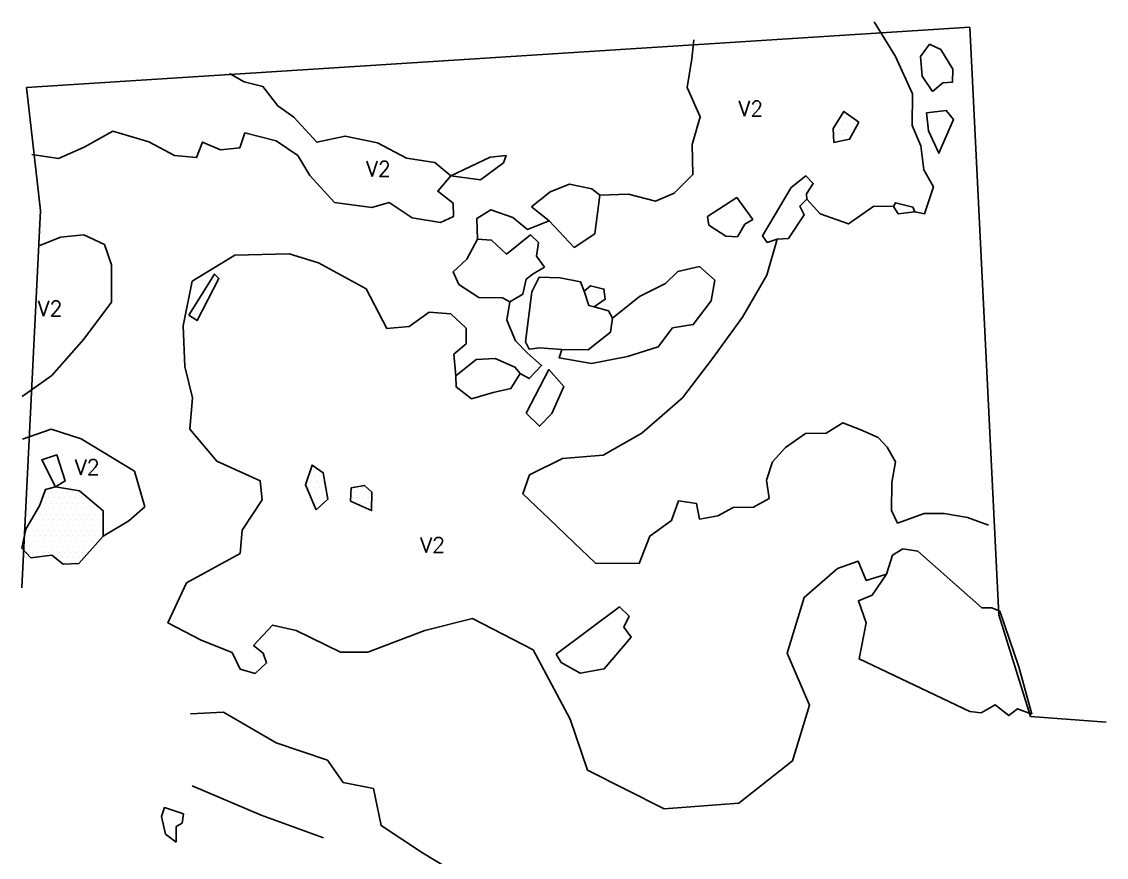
# Model space of a CAD drawing. Header units: metres. Extents: x -4.39 to -1.89, y -15.61 to -12.1.
# Drawn here: x -4.387 to -1.885, y -14.029 to -12.102 of the extents above; entities that cross this region are included whole.
import ezdxf

# ---------------------------------------------------------------- set-up
doc = ezdxf.new("R2010")
doc.units = ezdxf.units.M
doc.header["$LTSCALE"] = 25
doc.header["$MEASUREMENT"] = 0
doc.linetypes.add('STRICHPUNKTX2', pattern=[2, 1, -0.5, 0, -0.5])
doc.layers.get('0').update_dxf_attribs({"linetype": 'CONTINUOUS'})
for name, color, linetype in [('BEFUND', 1, 'CONTINUOUS'), ('BEFUNDSCHRAFF', 1, 'CONTINUOUS'), ('GRABUNGSGRENZE', 3, 'STRICHPUNKTX2'), ('STEINE', 4, 'CONTINUOUS'), ('STEINESCHRAFF', 4, 'CONTINUOUS')]:
    doc.layers.add(name, color=color, linetype=linetype)
doc.styles.get("Standard").update_dxf_attribs({"font": 'txt.shx'})

# ---------------------------------------------------------------- blocks, each defined once
blk = doc.blocks.new('*X5')
at = {"color": 0}
for p, q in [((-372.5, -1315), (-372.5, -1315)), ((-371.875, -1313.75), (-371.875, -1313.75)), ((-371.25, -1315), (-371.25, -1315)), ((-370.625, -1313.75), (-370.625, -1313.75)), ((-370, -1315), (-370, -1315)), ((-372.5, -1317.5), (-372.5, -1317.5)), ((-371.875, -1316.25), (-371.875, -1316.25)), ((-371.25, -1317.5), (-371.25, -1317.5)), ((-370.625, -1316.25), (-370.625, -1316.25)), ((-370, -1317.5), (-370, -1317.5)), ((-369.375, -1316.25), (-369.375, -1316.25)), ((-368.75, -1317.5), (-368.75, -1317.5)), ((-361.25, -1317.5), (-361.25, -1317.5)), ((-360, -1317.5), (-360, -1317.5)), ((-433.75, -1320), (-433.75, -1320)), ((-433.125, -1318.75), (-433.125, -1318.75)), ((-432.5, -1320), (-432.5, -1320)), ((-431.875, -1318.75), (-431.875, -1318.75)), ((-431.25, -1320), (-431.25, -1320)), ((-430.625, -1318.75), (-430.625, -1318.75)), ((-430, -1320), (-430, -1320)), ((-429.375, -1318.75), (-429.375, -1318.75)), ((-428.75, -1320), (-428.75, -1320)), ((-428.125, -1318.75), (-428.125, -1318.75)), ((-427.5, -1320), (-427.5, -1320)), ((-426.875, -1318.75), (-426.875, -1318.75)), ((-426.25, -1320), (-426.25, -1320)), ((-425.625, -1318.75), (-425.625, -1318.75)), ((-425, -1320), (-425, -1320)), ((-423.75, -1320), (-423.75, -1320)), ((-371.875, -1318.75), (-371.875, -1318.75)), ((-371.25, -1320), (-371.25, -1320)), ((-370.625, -1318.75), (-370.625, -1318.75)), ((-370, -1320), (-370, -1320)), ((-369.375, -1318.75), (-369.375, -1318.75)), ((-368.75, -1320), (-368.75, -1320)), ((-362.5, -1320), (-362.5, -1320)), ((-361.875, -1318.75), (-361.875, -1318.75)), ((-361.25, -1320), (-361.25, -1320)), ((-360.625, -1318.75), (-360.625, -1318.75)), ((-360, -1320), (-360, -1320)), ((-359.375, -1318.75), (-359.375, -1318.75)), ((-358.75, -1320), (-358.75, -1320)), ((-358.125, -1318.75), (-358.125, -1318.75)), ((-434.375, -1321.25), (-434.375, -1321.25)), ((-433.75, -1322.5), (-433.75, -1322.5)), ((-433.125, -1321.25), (-433.125, -1321.25)), ((-432.5, -1322.5), (-432.5, -1322.5)), ((-431.875, -1321.25), (-431.875, -1321.25)), ((-431.25, -1322.5), (-431.25, -1322.5)), ((-430.625, -1321.25), (-430.625, -1321.25)), ((-430, -1322.5), (-430, -1322.5)), ((-429.375, -1321.25), (-429.375, -1321.25)), ((-428.75, -1322.5), (-428.75, -1322.5)), ((-428.125, -1321.25), (-428.125, -1321.25)), ((-427.5, -1322.5), (-427.5, -1322.5)), ((-426.875, -1321.25), (-426.875, -1321.25)), ((-426.25, -1322.5), (-426.25, -1322.5)), ((-425.625, -1321.25), (-425.625, -1321.25)), ((-425, -1322.5), (-425, -1322.5)), ((-424.375, -1321.25), (-424.375, -1321.25)), ((-423.75, -1322.5), (-423.75, -1322.5)), ((-423.125, -1321.25), (-423.125, -1321.25)), ((-422.5, -1322.5), (-422.5, -1322.5)), ((-421.25, -1322.5), (-421.25, -1322.5)), ((-370.625, -1321.25), (-370.625, -1321.25)), ((-369.375, -1321.25), (-369.375, -1321.25)), ((-360.625, -1321.25), (-360.625, -1321.25)), ((-359.375, -1321.25), (-359.375, -1321.25)), ((-358.75, -1322.5), (-358.75, -1322.5)), ((-358.125, -1321.25), (-358.125, -1321.25)), ((-436.25, -1325), (-436.25, -1325)), ((-435.625, -1323.75), (-435.625, -1323.75)), ((-435, -1325), (-435, -1325)), ((-434.375, -1323.75), (-434.375, -1323.75)), ((-433.75, -1325), (-433.75, -1325)), ((-433.125, -1323.75), (-433.125, -1323.75)), ((-432.5, -1325), (-432.5, -1325)), ((-431.875, -1323.75), (-431.875, -1323.75)), ((-431.25, -1325), (-431.25, -1325)), ((-430.625, -1323.75), (-430.625, -1323.75)), ((-430, -1325), (-430, -1325)), ((-429.375, -1323.75), (-429.375, -1323.75)), ((-428.75, -1325), (-428.75, -1325)), ((-428.125, -1323.75), (-428.125, -1323.75)), ((-427.5, -1325), (-427.5, -1325)), ((-426.875, -1323.75), (-426.875, -1323.75)), ((-426.25, -1325), (-426.25, -1325)), ((-425.625, -1323.75), (-425.625, -1323.75)), ((-425, -1325), (-425, -1325)), ((-424.375, -1323.75), (-424.375, -1323.75)), ((-423.75, -1325), (-423.75, -1325)), ((-423.125, -1323.75), (-423.125, -1323.75)), ((-422.5, -1325), (-422.5, -1325)), ((-421.875, -1323.75), (-421.875, -1323.75)), ((-421.25, -1325), (-421.25, -1325)), ((-420.625, -1323.75), (-420.625, -1323.75)), ((-420, -1325), (-420, -1325)), ((-437.5, -1327.5), (-437.5, -1327.5)), ((-436.875, -1326.25), (-436.875, -1326.25)), ((-436.25, -1327.5), (-436.25, -1327.5)), ((-435.625, -1326.25), (-435.625, -1326.25)), ((-435, -1327.5), (-435, -1327.5)), ((-434.375, -1326.25), (-434.375, -1326.25)), ((-433.75, -1327.5), (-433.75, -1327.5)), ((-433.125, -1326.25), (-433.125, -1326.25)), ((-432.5, -1327.5), (-432.5, -1327.5)), ((-431.875, -1326.25), (-431.875, -1326.25)), ((-431.25, -1327.5), (-431.25, -1327.5)), ((-430.625, -1326.25), (-430.625, -1326.25)), ((-430, -1327.5), (-430, -1327.5)), ((-429.375, -1326.25), (-429.375, -1326.25)), ((-428.75, -1327.5), (-428.75, -1327.5)), ((-428.125, -1326.25), (-428.125, -1326.25)), ((-427.5, -1327.5), (-427.5, -1327.5)), ((-426.875, -1326.25), (-426.875, -1326.25)), ((-426.25, -1327.5), (-426.25, -1327.5)), ((-425.625, -1326.25), (-425.625, -1326.25)), ((-425, -1327.5), (-425, -1327.5)), ((-424.375, -1326.25), (-424.375, -1326.25)), ((-423.75, -1327.5), (-423.75, -1327.5)), ((-423.125, -1326.25), (-423.125, -1326.25)), ((-422.5, -1327.5), (-422.5, -1327.5)), ((-421.875, -1326.25), (-421.875, -1326.25)), ((-421.25, -1327.5), (-421.25, -1327.5)), ((-420.625, -1326.25), (-420.625, -1326.25)), ((-420, -1327.5), (-420, -1327.5)), ((-437.5, -1330), (-437.5, -1330)), ((-436.875, -1328.75), (-436.875, -1328.75)), ((-436.25, -1330), (-436.25, -1330)), ((-435.625, -1328.75), (-435.625, -1328.75)), ((-435, -1330), (-435, -1330)), ((-434.375, -1328.75), (-434.375, -1328.75)), ((-433.75, -1330), (-433.75, -1330)), ((-433.125, -1328.75), (-433.125, -1328.75)), ((-432.5, -1330), (-432.5, -1330)), ((-431.875, -1328.75), (-431.875, -1328.75)), ((-431.25, -1330), (-431.25, -1330)), ((-430.625, -1328.75), (-430.625, -1328.75)), ((-430, -1330), (-430, -1330)), ((-429.375, -1328.75), (-429.375, -1328.75)), ((-428.75, -1330), (-428.75, -1330)), ((-428.125, -1328.75), (-428.125, -1328.75)), ((-427.5, -1330), (-427.5, -1330)), ((-426.875, -1328.75), (-426.875, -1328.75)), ((-426.25, -1330), (-426.25, -1330)), ((-425.625, -1328.75), (-425.625, -1328.75)), ((-425, -1330), (-425, -1330)), ((-424.375, -1328.75), (-424.375, -1328.75)), ((-423.75, -1330), (-423.75, -1330)), ((-423.125, -1328.75), (-423.125, -1328.75)), ((-422.5, -1330), (-422.5, -1330)), ((-421.875, -1328.75), (-421.875, -1328.75)), ((-421.25, -1330), (-421.25, -1330)), ((-420.625, -1328.75), (-420.625, -1328.75)), ((-438.125, -1331.25), (-438.125, -1331.25)), ((-437.5, -1332.5), (-437.5, -1332.5)), ((-436.875, -1331.25), (-436.875, -1331.25)), ((-436.25, -1332.5), (-436.25, -1332.5)), ((-435.625, -1331.25), (-435.625, -1331.25)), ((-435, -1332.5), (-435, -1332.5)), ((-434.375, -1331.25), (-434.375, -1331.25)), ((-433.75, -1332.5), (-433.75, -1332.5)), ((-433.125, -1331.25), (-433.125, -1331.25)), ((-432.5, -1332.5), (-432.5, -1332.5)), ((-431.875, -1331.25), (-431.875, -1331.25)), ((-431.25, -1332.5), (-431.25, -1332.5)), ((-430.625, -1331.25), (-430.625, -1331.25)), ((-430, -1332.5), (-430, -1332.5)), ((-429.375, -1331.25), (-429.375, -1331.25)), ((-428.75, -1332.5), (-428.75, -1332.5)), ((-428.125, -1331.25), (-428.125, -1331.25)), ((-427.5, -1332.5), (-427.5, -1332.5)), ((-426.875, -1331.25), (-426.875, -1331.25)), ((-426.25, -1332.5), (-426.25, -1332.5)), ((-425.625, -1331.25), (-425.625, -1331.25)), ((-425, -1332.5), (-425, -1332.5)), ((-424.375, -1331.25), (-424.375, -1331.25)), ((-423.75, -1332.5), (-423.75, -1332.5)), ((-423.125, -1331.25), (-423.125, -1331.25)), ((-430.625, -1333.75), (-430.625, -1333.75)), ((-429.375, -1333.75), (-429.375, -1333.75)), ((-428.75, -1335), (-428.75, -1335)), ((-428.125, -1333.75), (-428.125, -1333.75)), ((-427.5, -1335), (-427.5, -1335)), ((-426.875, -1333.75), (-426.875, -1333.75)), ((-426.25, -1335), (-426.25, -1335)), ((-425.625, -1333.75), (-425.625, -1333.75)), ((-424.375, -1333.75), (-424.375, -1333.75)), ((-397.5, -1440), (-397.5, -1440)), ((-396.25, -1440), (-396.25, -1440)), ((-395, -1440), (-395, -1440)), ((-390, -1440), (-390, -1440)), ((-389.375, -1438.75), (-389.375, -1438.75)), ((-388.75, -1440), (-388.75, -1440)), ((-397.5, -1442.5), (-397.5, -1442.5)), ((-396.875, -1441.25), (-396.875, -1441.25)), ((-396.25, -1442.5), (-396.25, -1442.5)), ((-395.625, -1441.25), (-395.625, -1441.25)), ((-395, -1442.5), (-395, -1442.5)), ((-393.75, -1442.5), (-393.75, -1442.5)), ((-392.5, -1442.5), (-392.5, -1442.5)), ((-390.625, -1441.25), (-390.625, -1441.25)), ((-390, -1442.5), (-390, -1442.5)), ((-389.375, -1441.25), (-389.375, -1441.25)), ((-388.75, -1442.5), (-388.75, -1442.5)), ((-388.125, -1441.25), (-388.125, -1441.25)), ((-387.5, -1442.5), (-387.5, -1442.5)), ((-386.25, -1442.5), (-386.25, -1442.5)), ((-396.875, -1443.75), (-396.875, -1443.75)), ((-395.625, -1443.75), (-395.625, -1443.75)), ((-394.375, -1443.75), (-394.375, -1443.75)), ((-389.375, -1443.75), (-389.375, -1443.75)), ((-388.125, -1443.75), (-388.125, -1443.75)), ((-396.875, -1446.25), (-396.875, -1446.25)), ((-395.625, -1446.25), (-395.625, -1446.25)), ((-395, -1447.5), (-395, -1447.5)), ((-394.375, -1446.25), (-394.375, -1446.25)), ((-393.75, -1447.5), (-393.75, -1447.5)), ((-393.125, -1446.25), (-393.125, -1446.25)), ((-392.5, -1447.5), (-392.5, -1447.5)), ((-391.875, -1446.25), (-391.875, -1446.25)), ((-391.25, -1447.5), (-391.25, -1447.5)), ((-390.625, -1446.25), (-390.625, -1446.25)), ((-389.375, -1446.25), (-389.375, -1446.25)), ((-388.75, -1447.5), (-388.75, -1447.5)), ((-387.5, -1447.5), (-387.5, -1447.5)), ((-386.25, -1447.5), (-386.25, -1447.5)), ((-385, -1447.5), (-385, -1447.5)), ((-393.125, -1448.75), (-393.125, -1448.75)), ((-388.125, -1448.75), (-388.125, -1448.75)), ((-386.875, -1448.75), (-386.875, -1448.75)), ((-386.25, -1450), (-386.25, -1450)), ((-385.625, -1448.75), (-385.625, -1448.75))]:
    blk.add_line(p, q, dxfattribs=at)
blk = doc.blocks.new('*X6')
at = {"color": 0}
for p, q in [((-250, -1232.5), (-250, -1232.5)), ((-248.75, -1232.5), (-248.75, -1232.5)), ((-247.5, -1232.5), (-247.5, -1232.5)), ((-251.25, -1235), (-251.25, -1235)), ((-250.625, -1233.75), (-250.625, -1233.75)), ((-250, -1235), (-250, -1235)), ((-249.375, -1233.75), (-249.375, -1233.75)), ((-248.75, -1235), (-248.75, -1235)), ((-248.125, -1233.75), (-248.125, -1233.75)), ((-247.5, -1235), (-247.5, -1235)), ((-246.875, -1233.75), (-246.875, -1233.75)), ((-251.25, -1237.5), (-251.25, -1237.5)), ((-250.625, -1236.25), (-250.625, -1236.25)), ((-250, -1237.5), (-250, -1237.5)), ((-249.375, -1236.25), (-249.375, -1236.25)), ((-248.75, -1237.5), (-248.75, -1237.5)), ((-248.125, -1236.25), (-248.125, -1236.25))]:
    blk.add_line(p, q, dxfattribs=at)

msp = doc.modelspace()

# ---------------------------------------------------------------- linework, layer by layer
at = {"layer": 'BEFUND'}
for points in [[(-2.4208, -12.102), (-2.3714, -12.182), (-2.3323, -12.2681), (-2.3329, -12.341), (-2.313, -12.3884), (-2.3059, -12.4439), (-2.2841, -12.4827), (-2.305, -12.5448), (-2.3269, -12.5402)], [(-3.0533, -12.5023), (-2.9876, -12.4993), (-2.925, -12.5157), (-2.8822, -12.4974), (-2.8388, -12.4546), (-2.8403, -12.3854), (-2.8219, -12.3217), (-2.8524, -12.2534), (-2.8411, -12.1877), (-2.8365, -12.1439)], [(-4.3635, -12.4084), (-4.3019, -12.4176), (-4.2428, -12.3912), (-4.177, -12.3541), (-4.0935, -12.3791), (-4.0344, -12.4107), (-3.9835, -12.4154), (-3.9702, -12.3797), (-3.9285, -12.3976), (-3.8841, -12.393), (-3.8719, -12.3584), (-3.8001, -12.3768), (-3.7497, -12.4105), (-3.7222, -12.4564), (-3.6652, -12.5186), (-3.5791, -12.5304), (-3.5394, -12.5192), (-3.4859, -12.5544), (-3.4207, -12.5646), (-3.3911, -12.5514), (-3.3921, -12.5203), (-3.4273, -12.4928), (-3.3972, -12.4577), (-3.3289, -12.4664), (-3.2759, -12.4277), (-3.2698, -12.4104), (-3.3065, -12.4145), (-3.3972, -12.4577), (-3.4343, -12.4266), (-3.499, -12.4163), (-3.5662, -12.3816), (-3.6411, -12.3658), (-3.7058, -12.38), (-3.7593, -12.3223), (-3.7964, -12.2963), (-3.8305, -12.2515), (-3.8738, -12.2407), (-3.9074, -12.2213)], [(-2.3763, -12.5279), (-2.4217, -12.5274), (-2.4803, -12.5681), (-2.545, -12.5446), (-2.576, -12.5109)], [(-3.3357, -12.6034), (-3.3371, -12.5555), (-3.305, -12.5357), (-3.2541, -12.5531), (-3.22, -12.5811), (-3.1706, -12.5608)], [(-4.3854, -12.9662), (-4.3176, -12.9179), (-4.2437, -12.8339), (-4.1794, -12.7484), (-4.1799, -12.6623), (-4.1961, -12.6159), (-4.2435, -12.5934), (-4.297, -12.5985), (-4.3449, -12.6183)], [(-2.6444, -12.6031), (-2.6684, -12.6861), (-2.7245, -12.7833), (-2.7939, -12.8785), (-2.8627, -12.9691), (-2.9566, -13.0506), (-3.0458, -13.1014), (-3.1395, -13.109), (-3.2154, -13.1466), (-3.2313, -13.1909), (-3.1702, -13.248), (-3.1132, -13.3026), (-3.0638, -13.3505), (-2.9624, -13.3511), (-2.9379, -13.288), (-2.8885, -13.2524), (-2.8721, -13.207), (-2.8304, -13.2132), (-2.8238, -13.2489), (-2.781, -13.2413), (-2.7458, -13.2224), (-2.6989, -13.2215), (-2.6627, -13.2011), (-2.6688, -13.1588), (-2.6555, -13.1166), (-2.6255, -13.0835), (-2.5791, -13.0514), (-2.5312, -13.0505), (-2.4929, -13.0265), (-2.4512, -13.0429), (-2.4115, -13.0608), (-2.3911, -13.0832), (-2.3718, -13.1168), (-2.38, -13.1642), (-2.3805, -13.2289), (-2.3668, -13.2579), (-2.3057, -13.2361), (-2.2593, -13.2356), (-2.2053, -13.2454), (-2.1569, -13.2627)], [(-2.3919, -13.3761), (-2.4393, -13.3903), (-2.4576, -13.346), (-2.505, -13.3628), (-2.5825, -13.4294), (-2.6213, -13.5578), (-2.5695, -13.6775), (-2.6088, -13.8064), (-2.7332, -13.9036), (-2.9054, -13.9167), (-3.0816, -13.8278), (-3.1222, -13.7101), (-3.2071, -13.5506), (-3.3472, -13.4781), (-3.4567, -13.506), (-3.5882, -13.5553), (-3.6519, -13.5558), (-3.7542, -13.5053), (-3.8082, -13.493), (-3.8521, -13.5403), (-3.8297, -13.5577), (-3.8221, -13.5806), (-3.8486, -13.6045), (-3.8827, -13.5948), (-3.9015, -13.5566), (-3.9733, -13.528), (-4.0497, -13.4877), (-4.0068, -13.396), (-3.883, -13.3279), (-3.8783, -13.2744), (-3.8324, -13.2041), (-3.837, -13.1603), (-3.9368, -13.1149), (-3.9988, -13.0414), (-3.9932, -12.9691), (-4.0104, -12.8968), (-4.0144, -12.8035), (-3.9934, -12.7006), (-3.8956, -12.6401), (-3.7702, -12.6372), (-3.7025, -12.6576), (-3.5925, -12.7178), (-3.5447, -12.8096), (-3.4933, -12.805), (-3.4469, -12.7714), (-3.397, -12.7756), (-3.3618, -12.8087), (-3.3614, -12.8444), (-3.3904, -12.8688), (-3.3859, -12.9182)], [(-3.2371, -12.9128), (-3.2162, -12.925), (-3.1877, -12.8945), (-3.2213, -12.8654), (-3.2478, -12.8379), (-3.2676, -12.79), (-3.2609, -12.7482)], [(-4.1988, -13.2878), (-4.1396, -13.2532), (-4.1029, -13.2202), (-4.1268, -13.1386), (-4.2495, -13.0636), (-4.3188, -13.0411), (-4.385, -13.0645)], [(-2.0051, -14.8548), (-2.1532, -14.7406), (-2.3589, -14.6436), (-2.6105, -14.5221), (-2.8422, -14.392), (-3.0204, -14.293), (-3.2123, -14.1986), (-3.2698, -14.1349), (-3.4623, -14.018), (-3.558, -13.9553), (-3.5758, -13.8702), (-3.6455, -13.8558), (-3.6817, -13.8049), (-3.7998, -13.7645), (-3.9215, -13.6936), (-3.9979, -13.6976)], [(-3.9935, -13.8642), (-3.8346, -13.9316), (-3.6905, -13.9837)]]:
    msp.add_lwpolyline(points, dxfattribs=at)
at = {"layer": 'GRABUNGSGRENZE', "flags": 128}
for points in [[(-1.8853, -13.7169), (-2.06, -13.704), (-2.1332, -13.4696), (-2.2002, -12.1149), (-4.3756, -12.2535)], [(-4.3756, -12.2535), (-4.3433, -12.5373), (-4.3869, -13.4074)]]:
    msp.add_lwpolyline(points, dxfattribs=at)
at = {"layer": 'STEINE'}
for points in [[(-2.2859, -12.2631), (-2.3098, -12.2279), (-2.3139, -12.1821), (-2.2929, -12.1541), (-2.267, -12.1663), (-2.2395, -12.2112), (-2.24, -12.2412), (-2.262, -12.2427), (-2.2859, -12.2631)], [(-2.2997, -12.312), (-2.2544, -12.3069), (-2.2381, -12.3278), (-2.2713, -12.4052), (-2.2957, -12.3533), (-2.2997, -12.312)], [(-2.5137, -12.3806), (-2.5152, -12.348), (-2.4907, -12.3088), (-2.4561, -12.3337), (-2.4776, -12.373), (-2.5137, -12.3806)], [(-2.6122, -12.4844), (-2.5785, -12.4574), (-2.5612, -12.4748), (-2.5765, -12.4987), (-2.576, -12.5109), (-2.5923, -12.5272), (-2.5822, -12.5471), (-2.6184, -12.6021), (-2.6444, -12.6031), (-2.6673, -12.6107), (-2.678, -12.5954), (-2.6122, -12.4844)], [(-3.2113, -12.5287), (-3.168, -12.4946), (-3.1231, -12.4768), (-3.0722, -12.487), (-3.0533, -12.5023), (-3.0646, -12.591), (-3.1126, -12.6225), (-3.1706, -12.5608), (-3.2113, -12.5287)], [(-2.7009, -12.5577), (-2.7375, -12.5077), (-2.8048, -12.5515), (-2.8017, -12.5708), (-2.7625, -12.5963), (-2.7361, -12.5979), (-2.7187, -12.5689), (-2.7009, -12.5577)], [(-2.3651, -12.5452), (-2.3763, -12.5279), (-2.3712, -12.5193), (-2.3315, -12.5295), (-2.3269, -12.5402), (-2.3651, -12.5452)], [(-3.1809, -12.6678), (-3.1997, -12.6423), (-3.1951, -12.6112), (-3.2134, -12.5934), (-3.269, -12.6376), (-3.3036, -12.606), (-3.3357, -12.6034), (-3.3602, -12.6498), (-3.3918, -12.6788), (-3.3786, -12.7078), (-3.3327, -12.7379), (-3.2782, -12.739), (-3.2609, -12.7482), (-3.2313, -12.7304), (-3.2237, -12.6957), (-3.2074, -12.6835), (-3.1809, -12.6678)], [(-3.0246, -12.7856), (-2.9619, -12.7352), (-2.9017, -12.7057), (-2.8737, -12.6782), (-2.8237, -12.6666), (-2.7881, -12.6982), (-2.7963, -12.7456), (-2.8381, -12.8005), (-2.8855, -12.8081), (-2.9187, -12.8519), (-2.99, -12.8743), (-3.0726, -12.89), (-3.1474, -12.8767), (-3.1413, -12.8578)], [(-4.0017, -12.7786), (-3.9425, -12.6839), (-3.9318, -12.6941), (-3.9823, -12.7913), (-4.0017, -12.7786)], [(-3.0246, -12.7856), (-3.0292, -12.8182), (-3.0807, -12.8589), (-3.1413, -12.8578), (-3.1917, -12.8542), (-3.2162, -12.8572), (-3.2248, -12.8399), (-3.2105, -12.7248), (-3.1931, -12.6912), (-3.1447, -12.6928), (-3.0979, -12.7015), (-3.0897, -12.7234), (-3.0791, -12.756), (-3.0663, -12.7596), (-3.0332, -12.7688), (-3.0246, -12.7856)], [(-3.0897, -12.7234), (-3.0749, -12.7107), (-3.0439, -12.7183), (-3.0408, -12.7418), (-3.0663, -12.7596)], [(-3.3498, -12.9717), (-3.3849, -12.9442), (-3.3859, -12.9182), (-3.3385, -12.8806), (-3.2952, -12.8786), (-3.2493, -12.8985), (-3.2371, -12.9128), (-3.2586, -12.9479), (-3.2993, -12.957), (-3.3498, -12.9717)], [(-3.2235, -13.0045), (-3.1709, -12.9042), (-3.1368, -12.9429), (-3.1638, -13.005), (-3.1924, -13.0346), (-3.2235, -13.0045)], [(-4.3087, -13.1741), (-4.3407, -13.1119), (-4.3056, -13.1008), (-4.2863, -13.1609), (-4.3087, -13.1741)], [(-3.7076, -13.2277), (-3.7325, -13.1696), (-3.7172, -13.1242), (-3.6912, -13.1421), (-3.6806, -13.2032), (-3.7076, -13.2277)], [(-4.3659, -13.3381), (-4.3868, -13.3162), (-4.3771, -13.2724), (-4.3459, -13.2179), (-4.3321, -13.1807), (-4.3087, -13.1741), (-4.2532, -13.1833), (-4.1992, -13.2297), (-4.1988, -13.2878), (-4.2549, -13.3509), (-4.291, -13.3524), (-4.317, -13.332), (-4.3659, -13.3381)], [(-3.6286, -13.2074), (-3.6271, -13.1768), (-3.5965, -13.1712), (-3.5792, -13.1865), (-3.5798, -13.2293), (-3.6286, -13.2074)], [(-2.057, -13.6989), (-2.0901, -13.6861), (-2.11, -13.7019), (-2.1415, -13.6774), (-2.1736, -13.6957), (-2.2001, -13.6921), (-2.4552, -13.5712), (-2.4389, -13.4881), (-2.4572, -13.4372), (-2.4251, -13.4245), (-2.3919, -13.3761), (-2.3781, -13.3323), (-2.3546, -13.3176), (-2.32, -13.3227), (-2.1724, -13.4537), (-2.149, -13.4533), (-2.1311, -13.4614), (-2.0874, -13.5893), (-2.057, -13.6989)], [(-3.1542, -13.5603), (-3.0079, -13.4514), (-2.986, -13.4729), (-2.9982, -13.4983), (-2.9814, -13.5213), (-3.0432, -13.5941), (-3.0987, -13.6042), (-3.1425, -13.5792), (-3.1542, -13.5603)], [(-4.0303, -13.9935), (-4.0552, -13.9752), (-4.0644, -13.9349), (-4.0577, -13.9141), (-4.0139, -13.9284), (-4.0165, -13.9498), (-4.0308, -13.9579), (-4.0303, -13.9935)]]:
    msp.add_lwpolyline(points, dxfattribs=at)

# ---------------------------------------------------------------- block references
at = {"layer": 'STEINESCHRAFF', "xscale": 0.01, "yscale": 0.01, "zscale": 0.01}
for name in ['*X6', '*X5']:
    msp.add_blockref(name, (0, 0), dxfattribs=at)

# ---------------------------------------------------------------- texts
at = {"layer": 'BEFUNDSCHRAFF'}
for p in [(-2.7336, -12.3197), (-3.5924, -12.4587), (-4.3498, -12.7807), (-4.2639, -13.1466), (-3.4675, -13.3259)]:
    msp.add_text('V2', height=0.035, dxfattribs=at).set_placement(p)

doc.saveas('drawing.dxf')
